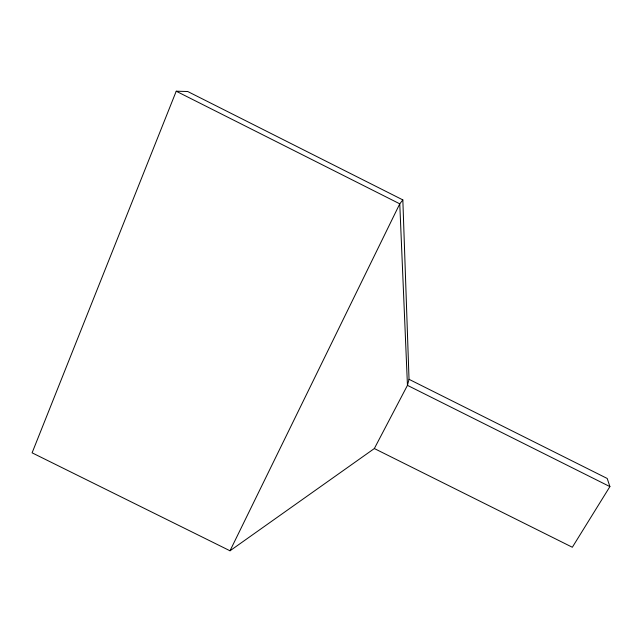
<?xml version="1.0" encoding="UTF-8"?>
<svg xmlns="http://www.w3.org/2000/svg" width="642" height="642" viewBox="0 0 642 642"><rect width="100%" height="100%" fill="white"/><g stroke="black" fill="none" stroke-linecap="round" stroke-linejoin="round"><path stroke-width="0.96" d="M409.026 379.31L407.453 385.344L374.342 448.541L230.013 550.788L32.1 452.827L176.229 91.212L187.721 91.509L402.839 199.903L409.026 379.31L607.212 478.467L609.9 486.604L572.335 547.249L374.342 448.541M230.013 550.788L399.765 203.827L402.839 199.903M609.9 486.604L407.453 385.344L399.765 203.827L176.229 91.212"/></g></svg>
